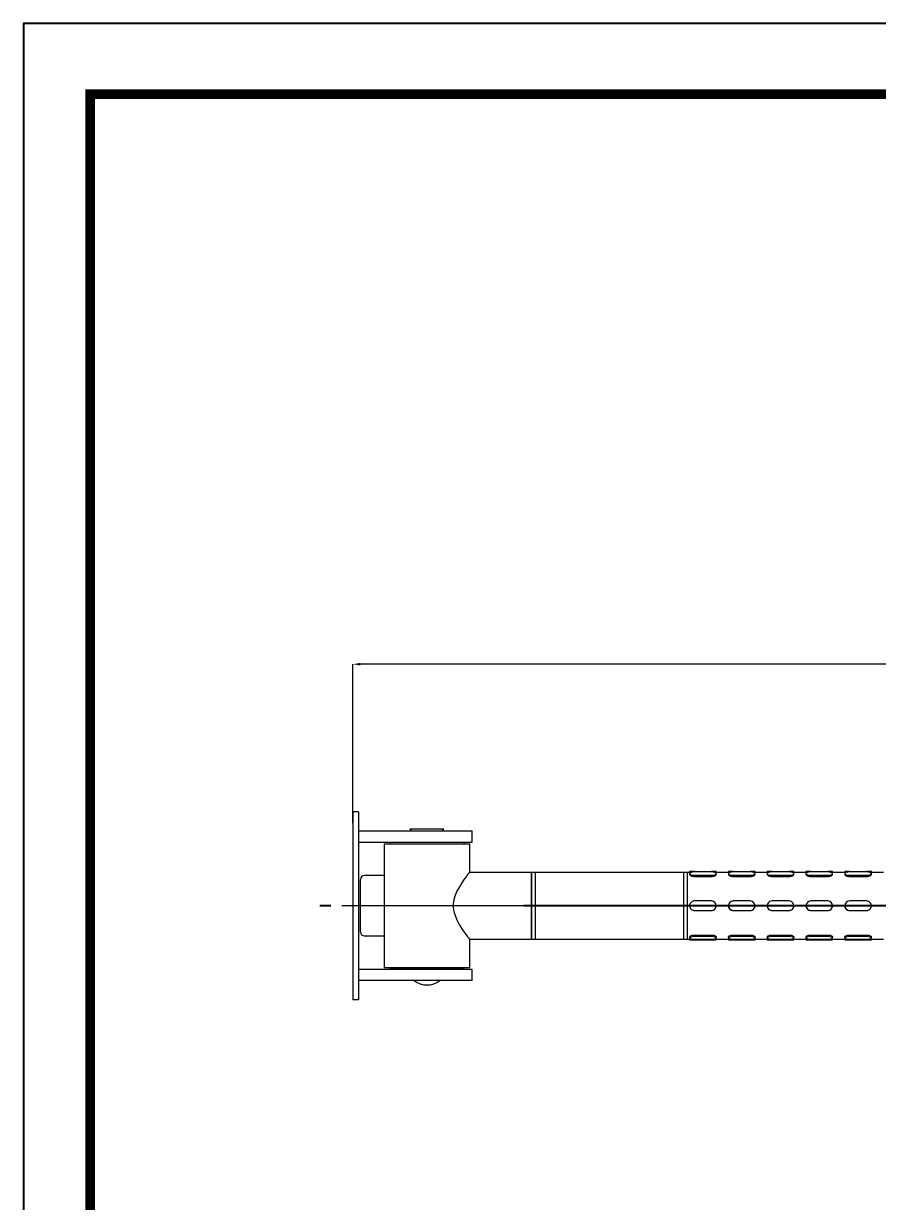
# Model space of a CAD drawing. Extents: x 0 to 2170, y 0 to 1590.
# Drawn here: x 0 to 447, y 973 to 1590 of the extents above; entities that cross this region are included whole.
import ezdxf

# ---------------------------------------------------------------- set-up
doc = ezdxf.new("R2010")
doc.units = 0
doc.header["$LTSCALE"] = 10
doc.header["$MEASUREMENT"] = 0
doc.header["$PDMODE"] = 3
doc.header["$PDSIZE"] = -10
for name, pattern in [('CENTERX2', [20.32, 12.7, -2.54, 2.54, -2.54]), ('SLD-中心线', [34.29, 30.48, -1.27, 1.27, -1.27]), ('SLD-实线', [0])]:
    doc.linetypes.add(name, pattern=pattern)
doc.layers.get('0').update_dxf_attribs({"linetype": 'CONTINUOUS'})
doc.layers.get('DEFPOINTS').update_dxf_attribs({"linetype": 'CONTINUOUS'})
doc.layers.add('中心线层', color=1, linetype='CENTERX2', lineweight=25)
doc.styles.add('Daelim Dimension', font='')
doc.styles.get('Daelim Dimension').set_extended_font_data('나눔고딕')
doc.dimstyles.new('DEFAULT', dxfattribs={"dimscale": 2, "dimtxt": 2, "dimasz": 2, "dimexe": 0, "dimexo": 2, "dimgap": 1, "dimtad": 1, "dimdec": 0, "dimzin": 9, "dimdsep": 46, "dimtxsty": 'Daelim Dimension', "dimcen": 0.5, "dimclrd": 5, "dimclre": 5, "dimclrt": 256, "dimadec": 1, "dimazin": 0, "dimtfac": 1, "dimtdec": 0, "dimtix": 1, "dimtmove": 0, "dimatfit": 3, "dimfxl": 1, "dimtolj": 1, "dimtzin": 1, "dimlwd": 9, "dimlwe": 9, "dimarcsym": 0})

# ---------------------------------------------------------------- blocks, each defined once
blk = doc.blocks.new('SW_CENTERMARKSYMBOL_1')
at = {"layer": '中心线层', "color": 0}
for p, q in [((0, 1.25), (0, 5)), ((-1.25, 0), (-155.08, 0)), ((0, 0), (-0.63, 0)), ((0, 0), (0, 0.62)), ((0, 0), (0, -0.63)), ((0, 0), (0.62, 0)), ((1.25, 0), (5, 0)), ((0, -1.25), (0, -5))]:
    blk.add_line(p, q, dxfattribs=at)
blk = doc.blocks.new('*D4')
at = {"color": 5, "lineweight": 9, "transparency": 16777216}
for p, q in [((172.36, 1171.43), (172.36, 1254.66)), ((768.34, 1254.66), (176.36, 1254.66)), ((772.34, 1132.23), (772.34, 1254.66))]:
    blk.add_line(p, q, dxfattribs=at)
at = {"color": 5, "transparency": 16777216}
for points in [[(176.36, 1255.33), (176.36, 1253.99), (172.36, 1254.66)], [(768.34, 1255.33), (768.34, 1253.99), (772.34, 1254.66)]]:
    blk.add_solid(points, dxfattribs=at)
at = {"layer": 'DEFPOINTS', "color": 0, "transparency": 16777216}
for p in [(172.36, 1254.66), (172.36, 1167.43), (772.34, 1128.23)]:
    blk.add_point(p, dxfattribs=at)
at = {"color": 7, "transparency": 16777216, "insert": (481.06, 1267.55), "char_height": 20, "attachment_point": 5, "style": 'Daelim Dimension'}
blk.add_mtext('\\A1;600', dxfattribs=at)

msp = doc.modelspace()

# ---------------------------------------------------------------- linework, layer by layer
at = {"color": 7, "linetype": 'SLD-实线', "lineweight": 15}
for p, q in [((172.36, 1177.43), (172.36, 1079.02)), ((175.34, 1177.43), (172.36, 1177.43)), ((175.34, 1177.43), (175.34, 1079.02)), ((175.34, 1167.43), (211.16, 1167.43)), ((202.25, 1168.39), (202.25, 1168.22)), ((220.08, 1168.39), (202.25, 1168.39)), ((202.25, 1168.22), (203.07, 1167.43)), ((220.08, 1168.22), (202.25, 1168.22)), ((211.16, 1167.43), (234.79, 1167.43)), ((219.26, 1167.43), (220.08, 1168.22)), ((220.08, 1168.22), (220.08, 1168.39)), ((234.79, 1161.56), (234.79, 1167.43)), ((175.34, 1161.56), (211.16, 1161.56)), ((188.78, 1160.56), (188.78, 1095.89)), ((188.78, 1160.56), (211.16, 1160.56)), ((191.76, 1161.46), (191.76, 1160.56)), ((191.76, 1161.46), (211.16, 1161.46)), ((207.18, 1161.56), (207.18, 1161.46)), ((211.16, 1161.56), (234.79, 1161.56)), ((211.16, 1161.46), (230.57, 1161.46)), ((211.16, 1160.56), (233.55, 1160.56)), ((215.14, 1161.46), (215.14, 1161.56)), ((230.57, 1160.56), (230.57, 1161.46)), ((233.55, 1145.88), (233.55, 1160.56)), ((176.34, 1114.44), (176.34, 1142.01)), ((188.78, 1144), (178.33, 1144)), ((265.89, 1145.64), (233.36, 1145.64)), ((267.88, 1145.64), (265.89, 1145.64)), ((265.89, 1145.64), (265.89, 1128.23)), ((265.89, 1110.81), (265.89, 1145.64)), ((345.49, 1145.64), (267.88, 1145.64)), ((267.88, 1145.64), (267.88, 1110.81)), ((347.48, 1145.64), (345.49, 1145.64)), ((345.49, 1145.64), (345.49, 1110.81)), ((348.7, 1145.64), (347.48, 1145.64)), ((347.48, 1110.81), (347.48, 1145.64)), ((347.48, 1110.81), (347.48, 1145.64)), ((348.67, 1146.14), (348.67, 1145.64)), ((348.67, 1145.06), (348.67, 1144.59)), ((351.16, 1146.14), (360.11, 1146.14)), ((360.11, 1145.91), (351.16, 1145.91)), ((351.16, 1144.21), (360.11, 1144.21)), ((351.16, 1143.57), (360.11, 1143.57)), ((369, 1145.64), (362.57, 1145.64)), ((362.6, 1145.64), (362.6, 1146.14)), ((362.6, 1144.59), (362.6, 1145.06)), ((368.97, 1146.14), (368.97, 1145.64)), ((368.97, 1145.06), (368.97, 1144.59)), ((371.46, 1146.14), (380.41, 1146.14)), ((380.41, 1145.91), (371.46, 1145.91)), ((371.46, 1144.21), (380.41, 1144.21)), ((371.46, 1143.57), (380.41, 1143.57)), ((389.3, 1145.64), (382.87, 1145.64)), ((382.9, 1145.64), (382.9, 1146.14)), ((382.9, 1144.59), (382.9, 1145.06)), ((389.27, 1146.14), (389.27, 1145.64)), ((389.27, 1145.06), (389.27, 1144.59)), ((391.76, 1146.14), (400.71, 1146.14)), ((400.71, 1145.91), (391.76, 1145.91)), ((391.76, 1144.21), (400.71, 1144.21)), ((391.76, 1143.57), (400.71, 1143.57)), ((409.6, 1145.64), (403.17, 1145.64)), ((403.2, 1145.64), (403.2, 1146.14)), ((403.2, 1144.59), (403.2, 1145.06)), ((409.57, 1146.14), (409.57, 1145.64)), ((409.57, 1145.06), (409.57, 1144.59)), ((412.05, 1146.14), (421.01, 1146.14)), ((421.01, 1145.91), (412.05, 1145.91)), ((412.05, 1144.21), (421.01, 1144.21)), ((412.05, 1143.57), (421.01, 1143.57)), ((429.89, 1145.64), (423.46, 1145.64)), ((423.5, 1145.64), (423.5, 1146.14)), ((423.5, 1144.59), (423.5, 1145.06)), ((429.86, 1146.14), (429.86, 1145.64)), ((429.86, 1145.06), (429.86, 1144.59)), ((432.35, 1146.14), (441.31, 1146.14)), ((441.31, 1145.91), (432.35, 1145.91)), ((432.35, 1144.21), (441.31, 1144.21)), ((432.35, 1143.57), (441.31, 1143.57)), ((450.19, 1145.64), (443.76, 1145.64)), ((443.79, 1145.64), (443.79, 1146.14)), ((443.79, 1144.59), (443.79, 1145.06)), ((360.11, 1130.72), (351.16, 1130.72)), ((380.41, 1130.72), (371.46, 1130.72)), ((400.71, 1130.72), (391.76, 1130.72)), ((421.01, 1130.72), (412.05, 1130.72)), ((441.31, 1130.72), (432.35, 1130.72)), ((265.89, 1128.23), (265.89, 1110.81)), ((348.67, 1128.23), (348.67, 1128.23)), ((351.16, 1125.75), (360.11, 1125.75)), ((351.16, 1125.75), (360.11, 1125.75)), ((362.6, 1128.23), (362.6, 1128.23)), ((368.97, 1128.23), (368.97, 1128.23)), ((371.46, 1125.75), (380.41, 1125.75)), ((371.46, 1125.75), (380.41, 1125.75)), ((382.9, 1128.23), (382.9, 1128.23)), ((389.27, 1128.23), (389.27, 1128.23)), ((391.76, 1125.75), (400.71, 1125.75)), ((391.76, 1125.75), (400.71, 1125.75)), ((403.2, 1128.23), (403.2, 1128.23)), ((409.57, 1128.23), (409.57, 1128.23)), ((412.05, 1125.75), (421.01, 1125.75)), ((412.05, 1125.75), (421.01, 1125.75)), ((423.5, 1128.23), (423.5, 1128.23)), ((429.86, 1128.23), (429.86, 1128.23)), ((432.35, 1125.75), (441.31, 1125.75)), ((432.35, 1125.75), (441.31, 1125.75)), ((443.79, 1128.23), (443.79, 1128.23)), ((178.33, 1112.45), (188.78, 1112.45)), ((233.36, 1110.81), (265.89, 1110.81)), ((233.55, 1095.89), (233.55, 1110.56)), ((265.89, 1110.81), (267.88, 1110.81)), ((267.88, 1110.81), (345.49, 1110.81)), ((345.49, 1110.81), (347.48, 1110.81)), ((347.48, 1110.81), (348.67, 1110.81)), ((348.67, 1111.87), (348.67, 1111.4)), ((348.67, 1110.82), (348.67, 1110.32)), ((351.16, 1112.89), (360.11, 1112.89)), ((351.16, 1112.25), (360.11, 1112.25)), ((360.11, 1110.55), (351.16, 1110.55)), ((351.16, 1110.32), (360.11, 1110.32)), ((360.11, 1110.31), (351.16, 1110.31)), ((362.6, 1111.4), (362.6, 1111.87)), ((362.6, 1110.32), (362.6, 1110.82)), ((362.6, 1110.81), (368.97, 1110.81)), ((368.97, 1111.87), (368.97, 1111.4)), ((368.97, 1110.82), (368.97, 1110.32)), ((371.46, 1112.89), (380.41, 1112.89)), ((371.46, 1112.25), (380.41, 1112.25)), ((380.41, 1110.55), (371.46, 1110.55)), ((371.46, 1110.32), (380.41, 1110.32)), ((380.41, 1110.31), (371.46, 1110.31)), ((382.9, 1111.4), (382.9, 1111.87)), ((382.9, 1110.32), (382.9, 1110.82)), ((382.9, 1110.81), (389.27, 1110.81)), ((389.27, 1111.87), (389.27, 1111.4)), ((389.27, 1110.82), (389.27, 1110.32)), ((391.76, 1112.89), (400.71, 1112.89)), ((391.76, 1112.25), (400.71, 1112.25)), ((400.71, 1110.55), (391.76, 1110.55)), ((391.76, 1110.32), (400.71, 1110.32)), ((400.71, 1110.31), (391.76, 1110.31)), ((403.2, 1111.4), (403.2, 1111.87)), ((403.2, 1110.32), (403.2, 1110.82)), ((403.2, 1110.81), (409.57, 1110.81)), ((409.57, 1111.87), (409.57, 1111.4)), ((409.57, 1110.82), (409.57, 1110.32)), ((412.05, 1112.89), (421.01, 1112.89)), ((412.05, 1112.25), (421.01, 1112.25)), ((421.01, 1110.55), (412.05, 1110.55)), ((412.05, 1110.32), (421.01, 1110.32)), ((421.01, 1110.31), (412.05, 1110.31)), ((423.5, 1111.4), (423.5, 1111.87)), ((423.5, 1110.32), (423.5, 1110.82)), ((423.5, 1110.81), (429.86, 1110.81)), ((429.86, 1111.87), (429.86, 1111.4)), ((429.86, 1110.82), (429.86, 1110.32)), ((432.35, 1112.89), (441.31, 1112.89)), ((432.35, 1112.25), (441.31, 1112.25)), ((441.31, 1110.55), (432.35, 1110.55)), ((432.35, 1110.32), (441.31, 1110.32)), ((441.31, 1110.31), (432.35, 1110.31)), ((443.79, 1111.4), (443.79, 1111.87)), ((443.79, 1110.32), (443.79, 1110.82)), ((443.79, 1110.81), (450.16, 1110.81)), ((211.16, 1094.89), (175.34, 1094.89)), ((188.78, 1095.89), (211.16, 1095.89)), ((191.76, 1095.89), (191.76, 1094.99)), ((230.57, 1094.99), (191.76, 1094.99)), ((207.18, 1094.99), (207.18, 1094.89)), ((211.16, 1095.89), (233.55, 1095.89)), ((234.79, 1094.89), (211.16, 1094.89)), ((215.14, 1094.89), (215.14, 1094.99)), ((230.57, 1094.99), (230.57, 1095.89)), ((234.79, 1089.02), (234.79, 1094.89)), ((211.16, 1089.02), (175.34, 1089.02)), ((234.79, 1089.02), (211.16, 1089.02)), ((175.34, 1079.02), (172.36, 1079.02))]:
    msp.add_line(p, q, dxfattribs=at)
at = {"ltscale": 0.5}
msp.add_lwpolyline([(0, 0), (2170, 0), (2170, 1590), (0, 1590)], close=True, dxfattribs=at)
at = {"color": 5, "linetype": 'ByBlock', "lineweight": 200, "const_width": 5}
msp.add_lwpolyline([(34.89, 68.08), (2134.89, 68.08), (2134.89, 1553.08), (34.89, 1553.08)], close=True, dxfattribs=at)
at = {"color": 7, "linetype": 'SLD-实线', "lineweight": 15, "flags": 128}
for points in [[(233.54, 1145.88), (233.42, 1145.72), (233.06, 1145.25), (232.47, 1144.5), (231.67, 1143.44), (230.71, 1142.1), (229.45, 1140.27), (228.12, 1138.13), (226.87, 1135.81), (225.78, 1133.17), (225.26, 1131.31), (224.96, 1129.31), (224.95, 1127.32), (225.23, 1125.29), (225.87, 1123.03), (226.76, 1120.88), (228.23, 1118.13), (229.79, 1115.67), (231.23, 1113.62), (232.46, 1111.97), (233.06, 1111.19), (233.44, 1110.7), (233.55, 1110.56), (233.55, 1110.56)], [(351.16, 1145.91), (350.21, 1145.84), (349.4, 1145.66), (348.86, 1145.38), (348.67, 1145.06), (348.86, 1144.73), (349.4, 1144.46), (350.21, 1144.27), (351.16, 1144.21)], [(360.11, 1144.21), (361.07, 1144.27), (361.87, 1144.46), (362.41, 1144.73), (362.6, 1145.06), (362.41, 1145.38), (361.87, 1145.66), (361.07, 1145.84), (360.11, 1145.91)], [(371.46, 1145.91), (370.51, 1145.84), (369.7, 1145.66), (369.16, 1145.38), (368.97, 1145.06), (369.16, 1144.73), (369.7, 1144.46), (370.51, 1144.27), (371.46, 1144.21)], [(380.41, 1144.21), (381.36, 1144.27), (382.17, 1144.46), (382.71, 1144.73), (382.9, 1145.06), (382.71, 1145.38), (382.17, 1145.66), (381.36, 1145.84), (380.41, 1145.91)], [(391.76, 1145.91), (390.8, 1145.84), (390, 1145.66), (389.46, 1145.38), (389.27, 1145.06), (389.46, 1144.73), (390, 1144.46), (390.8, 1144.27), (391.76, 1144.21)], [(400.71, 1144.21), (401.66, 1144.27), (402.47, 1144.46), (403.01, 1144.73), (403.2, 1145.06), (403.01, 1145.38), (402.47, 1145.66), (401.66, 1145.84), (400.71, 1145.91)], [(412.05, 1145.91), (411.1, 1145.84), (410.29, 1145.66), (409.76, 1145.38), (409.57, 1145.06), (409.76, 1144.73), (410.29, 1144.46), (411.1, 1144.27), (412.05, 1144.21)], [(421.01, 1144.21), (421.96, 1144.27), (422.77, 1144.46), (423.31, 1144.73), (423.5, 1145.06), (423.31, 1145.38), (422.77, 1145.66), (421.96, 1145.84), (421.01, 1145.91)], [(432.35, 1145.91), (431.4, 1145.84), (430.59, 1145.66), (430.05, 1145.38), (429.86, 1145.06), (430.05, 1144.73), (430.59, 1144.46), (431.4, 1144.27), (432.35, 1144.21)], [(441.31, 1144.21), (442.26, 1144.27), (443.07, 1144.46), (443.6, 1144.73), (443.79, 1145.06), (443.6, 1145.38), (443.07, 1145.66), (442.26, 1145.84), (441.31, 1145.91)], [(351.16, 1110.55), (350.21, 1110.61), (349.4, 1110.8), (348.86, 1111.07), (348.67, 1111.4), (348.86, 1111.72), (349.4, 1112), (350.21, 1112.19), (351.16, 1112.25)], [(351.16, 1110.31), (350.21, 1110.31), (349.4, 1110.31), (348.86, 1110.32), (348.67, 1110.32), (348.86, 1110.32), (349.4, 1110.32), (350.21, 1110.32), (351.16, 1110.32)], [(360.11, 1112.25), (361.07, 1112.19), (361.87, 1112), (362.41, 1111.72), (362.6, 1111.4), (362.41, 1111.07), (361.87, 1110.8), (361.07, 1110.61), (360.11, 1110.55)], [(360.11, 1110.32), (361.07, 1110.32), (361.87, 1110.32), (362.41, 1110.32), (362.6, 1110.32), (362.41, 1110.32), (361.87, 1110.31), (361.07, 1110.31), (360.11, 1110.31)], [(371.46, 1110.55), (370.51, 1110.61), (369.7, 1110.8), (369.16, 1111.07), (368.97, 1111.4), (369.16, 1111.72), (369.7, 1112), (370.51, 1112.19), (371.46, 1112.25)], [(371.46, 1110.31), (370.51, 1110.31), (369.7, 1110.31), (369.16, 1110.32), (368.97, 1110.32), (369.16, 1110.32), (369.7, 1110.32), (370.51, 1110.32), (371.46, 1110.32)], [(380.41, 1112.25), (381.36, 1112.19), (382.17, 1112), (382.71, 1111.72), (382.9, 1111.4), (382.71, 1111.07), (382.17, 1110.8), (381.36, 1110.61), (380.41, 1110.55)], [(380.41, 1110.32), (381.36, 1110.32), (382.17, 1110.32), (382.71, 1110.32), (382.9, 1110.32), (382.71, 1110.32), (382.17, 1110.31), (381.36, 1110.31), (380.41, 1110.31)], [(391.76, 1110.55), (390.8, 1110.61), (390, 1110.8), (389.46, 1111.07), (389.27, 1111.4), (389.46, 1111.72), (390, 1112), (390.8, 1112.19), (391.76, 1112.25)], [(391.76, 1110.31), (390.8, 1110.31), (390, 1110.31), (389.46, 1110.32), (389.27, 1110.32), (389.46, 1110.32), (390, 1110.32), (390.8, 1110.32), (391.76, 1110.32)], [(400.71, 1112.25), (401.66, 1112.19), (402.47, 1112), (403.01, 1111.72), (403.2, 1111.4), (403.01, 1111.07), (402.47, 1110.8), (401.66, 1110.61), (400.71, 1110.55)], [(400.71, 1110.32), (401.66, 1110.32), (402.47, 1110.32), (403.01, 1110.32), (403.2, 1110.32), (403.01, 1110.32), (402.47, 1110.31), (401.66, 1110.31), (400.71, 1110.31)], [(412.05, 1110.55), (411.1, 1110.61), (410.29, 1110.8), (409.76, 1111.07), (409.57, 1111.4), (409.76, 1111.72), (410.29, 1112), (411.1, 1112.19), (412.05, 1112.25)], [(412.05, 1110.31), (411.1, 1110.31), (410.29, 1110.31), (409.76, 1110.32), (409.57, 1110.32), (409.76, 1110.32), (410.29, 1110.32), (411.1, 1110.32), (412.05, 1110.32)], [(421.01, 1112.25), (421.96, 1112.19), (422.77, 1112), (423.31, 1111.72), (423.5, 1111.4), (423.31, 1111.07), (422.77, 1110.8), (421.96, 1110.61), (421.01, 1110.55)], [(421.01, 1110.32), (421.96, 1110.32), (422.77, 1110.32), (423.31, 1110.32), (423.5, 1110.32), (423.31, 1110.32), (422.77, 1110.31), (421.96, 1110.31), (421.01, 1110.31)], [(432.35, 1110.55), (431.4, 1110.61), (430.59, 1110.8), (430.05, 1111.07), (429.86, 1111.4), (430.05, 1111.72), (430.59, 1112), (431.4, 1112.19), (432.35, 1112.25)], [(432.35, 1110.31), (431.4, 1110.31), (430.59, 1110.31), (430.05, 1110.32), (429.86, 1110.32), (430.05, 1110.32), (430.59, 1110.32), (431.4, 1110.32), (432.35, 1110.32)], [(441.31, 1112.25), (442.26, 1112.19), (443.07, 1112), (443.6, 1111.72), (443.79, 1111.4), (443.6, 1111.07), (443.07, 1110.8), (442.26, 1110.61), (441.31, 1110.55)], [(441.31, 1110.32), (442.26, 1110.32), (443.07, 1110.32), (443.6, 1110.32), (443.79, 1110.32), (443.6, 1110.32), (443.07, 1110.31), (442.26, 1110.31), (441.31, 1110.31)]]:
    msp.add_lwpolyline(points, dxfattribs=at)
at = {"color": 7, "linetype": 'SLD-实线', "lineweight": 15}
for centre, radius, start, end in [((178.33, 1142.01), 1.99, 90, 180), ((350.54, -78.95), 1225.09, 89.9709, 90.08724), ((360.74, -79.02), 1225.16, 89.91276, 90.02909), ((370.84, -78.97), 1225.11, 89.9709, 90.08724), ((381.03, -78.97), 1225.11, 89.91276, 90.0291), ((391.13, -79.03), 1225.17, 89.97091, 90.08724), ((401.33, -79.03), 1225.17, 89.91276, 90.02909), ((411.43, -78.97), 1225.11, 89.9709, 90.08724), ((421.63, -79), 1225.14, 89.91276, 90.02909), ((431.73, -79.02), 1225.16, 89.97091, 90.08724), ((441.93, -78.95), 1225.09, 89.91276, 90.0291), ((351.16, 1128.23), 2.49, 89.99973, 270.00027), ((360.11, 1128.23), 2.49, 270.00018, 89.99982), ((371.46, 1128.23), 2.49, 90.00018, 269.99982), ((380.41, 1128.23), 2.49, 270.00018, 89.99982), ((391.76, 1128.23), 2.49, 89.9995, 270.0005), ((400.71, 1128.23), 2.49, 269.9995, 90.0005), ((412.05, 1128.23), 2.49, 90.00018, 269.99982), ((421.01, 1128.23), 2.49, 270.00018, 89.99982), ((432.35, 1128.23), 2.49, 90.00018, 269.99982), ((441.31, 1128.23), 2.49, 269.99973, 90.00027), ((178.33, 1114.44), 1.99, 180, 270), ((211.16, 1097.89), 11.15, 232.63395, 307.36605)]:
    msp.add_arc(centre, radius, start, end, dxfattribs=at)
for points, knots in [([(348.7, 1145.63), (348.69, 1145.63), (348.66, 1145.64), (348.83, 1145.61), (349.11, 1145.58), (349.22, 1145.57)], [0, 0, 0, 0, 0.16365, 0.669949, 1, 1, 1, 1]), ([(348.7, 1144.59), (348.69, 1144.56), (348.66, 1144.44), (348.88, 1144.19), (349.36, 1143.9), (350.05, 1143.67), (350.69, 1143.58), (351.06, 1143.58), (351.16, 1143.57)], [0, 0, 0, 0, 0.070498, 0.282952, 0.496156, 0.711255, 0.926475, 1, 1, 1, 1]), ([(360.11, 1143.57), (360.39, 1143.59), (360.95, 1143.61), (361.69, 1143.81), (362.25, 1144.08), (362.57, 1144.36), (362.57, 1144.52), (362.57, 1144.59)], [0, 0, 0, 0, 0.213243, 0.426445, 0.641012, 0.856495, 1, 1, 1, 1]), ([(362.04, 1145.57), (362.1, 1145.58), (362.36, 1145.6), (362.57, 1145.63), (362.57, 1145.63), (362.57, 1145.63)], [0, 0, 0, 0, 0.159899, 0.668017, 1, 1, 1, 1]), ([(369, 1145.63), (368.99, 1145.63), (368.96, 1145.64), (369.13, 1145.61), (369.41, 1145.58), (369.52, 1145.57)], [0, 0, 0, 0, 0.16365, 0.669947, 1, 1, 1, 1]), ([(369, 1144.59), (368.99, 1144.56), (368.96, 1144.44), (369.18, 1144.19), (369.65, 1143.9), (370.35, 1143.67), (370.99, 1143.58), (371.36, 1143.58), (371.46, 1143.57)], [0, 0, 0, 0, 0.070498, 0.28295, 0.496155, 0.711254, 0.926475, 1, 1, 1, 1]), ([(380.41, 1143.57), (380.69, 1143.59), (381.25, 1143.61), (381.99, 1143.81), (382.55, 1144.08), (382.87, 1144.36), (382.87, 1144.52), (382.87, 1144.59)], [0, 0, 0, 0, 0.21325, 0.426444, 0.64101, 0.856496, 1, 1, 1, 1]), ([(382.34, 1145.57), (382.4, 1145.58), (382.65, 1145.6), (382.86, 1145.63), (382.87, 1145.63), (382.87, 1145.63)], [0, 0, 0, 0, 0.159898, 0.66802, 1, 1, 1, 1]), ([(389.3, 1145.63), (389.29, 1145.63), (389.26, 1145.64), (389.43, 1145.61), (389.71, 1145.58), (389.82, 1145.57)], [0, 0, 0, 0, 0.1636513, 0.6699558, 1, 1, 1, 1]), ([(389.3, 1144.59), (389.29, 1144.56), (389.26, 1144.44), (389.48, 1144.19), (389.95, 1143.9), (390.65, 1143.67), (391.29, 1143.58), (391.66, 1143.58), (391.76, 1143.57)], [0, 0, 0, 0, 0.070498, 0.282951, 0.496155, 0.711248, 0.926475, 1, 1, 1, 1]), ([(400.71, 1143.57), (400.99, 1143.59), (401.54, 1143.61), (402.29, 1143.81), (402.85, 1144.08), (403.17, 1144.36), (403.17, 1144.52), (403.17, 1144.59)], [0, 0, 0, 0, 0.213249, 0.426443, 0.641014, 0.856496, 1, 1, 1, 1]), ([(402.64, 1145.57), (402.7, 1145.58), (402.95, 1145.6), (403.16, 1145.63), (403.16, 1145.63), (403.17, 1145.63)], [0, 0, 0, 0, 0.159899, 0.668017, 1, 1, 1, 1]), ([(409.6, 1145.63), (409.59, 1145.63), (409.56, 1145.64), (409.73, 1145.61), (410.01, 1145.58), (410.12, 1145.57)], [0, 0, 0, 0, 0.16365, 0.669949, 1, 1, 1, 1]), ([(409.6, 1144.59), (409.59, 1144.56), (409.55, 1144.44), (409.78, 1144.19), (410.25, 1143.9), (410.94, 1143.67), (411.58, 1143.58), (411.96, 1143.58), (412.05, 1143.57)], [0, 0, 0, 0, 0.070498, 0.282952, 0.496156, 0.711255, 0.926475, 1, 1, 1, 1]), ([(421.01, 1143.57), (421.29, 1143.59), (421.84, 1143.61), (422.59, 1143.81), (423.14, 1144.08), (423.47, 1144.36), (423.46, 1144.52), (423.46, 1144.59)], [0, 0, 0, 0, 0.21325, 0.426445, 0.641012, 0.856495, 1, 1, 1, 1]), ([(422.93, 1145.57), (423, 1145.58), (423.25, 1145.6), (423.46, 1145.63), (423.46, 1145.63), (423.46, 1145.63)], [0, 0, 0, 0, 0.159899, 0.668017, 1, 1, 1, 1]), ([(429.89, 1145.63), (429.89, 1145.63), (429.85, 1145.64), (430.03, 1145.61), (430.31, 1145.58), (430.42, 1145.57)], [0, 0, 0, 0, 0.16365, 0.669947, 1, 1, 1, 1]), ([(429.89, 1144.59), (429.89, 1144.56), (429.85, 1144.44), (430.08, 1144.19), (430.55, 1143.9), (431.24, 1143.67), (431.88, 1143.58), (432.26, 1143.58), (432.35, 1143.57)], [0, 0, 0, 0, 0.070498, 0.282951, 0.49616, 0.711254, 0.926475, 1, 1, 1, 1]), ([(441.31, 1143.57), (441.58, 1143.59), (442.14, 1143.61), (442.88, 1143.81), (443.44, 1144.08), (443.76, 1144.36), (443.76, 1144.52), (443.76, 1144.59)], [0, 0, 0, 0, 0.213249, 0.426443, 0.641014, 0.856496, 1, 1, 1, 1]), ([(443.23, 1145.57), (443.29, 1145.58), (443.55, 1145.6), (443.76, 1145.63), (443.76, 1145.63), (443.76, 1145.63)], [0, 0, 0, 0, 0.15991, 0.668021, 1, 1, 1, 1]), ([(348.7, 1128.23), (348.69, 1128.14), (348.66, 1127.77), (348.88, 1127.14), (349.36, 1126.45), (350.05, 1125.96), (350.69, 1125.76), (351.06, 1125.75), (351.16, 1125.75)], [0, 0, 0, 0, 0.070495, 0.28295, 0.496154, 0.711255, 0.926475, 1, 1, 1, 1]), ([(360.11, 1125.75), (360.39, 1125.77), (360.95, 1125.83), (361.69, 1126.25), (362.25, 1126.88), (362.57, 1127.58), (362.57, 1128.05), (362.57, 1128.24)], [0, 0, 0, 0, 0.213243, 0.426444, 0.641011, 0.856494, 1, 1, 1, 1]), ([(369, 1128.23), (368.99, 1128.14), (368.96, 1127.77), (369.18, 1127.14), (369.65, 1126.45), (370.35, 1125.96), (370.99, 1125.76), (371.36, 1125.75), (371.46, 1125.75)], [0, 0, 0, 0, 0.070496, 0.282948, 0.496153, 0.711255, 0.926475, 1, 1, 1, 1]), ([(380.41, 1125.75), (380.69, 1125.77), (381.25, 1125.83), (381.99, 1126.25), (382.55, 1126.88), (382.87, 1127.58), (382.87, 1128.05), (382.87, 1128.24)], [0, 0, 0, 0, 0.21325, 0.426444, 0.641009, 0.856495, 1, 1, 1, 1]), ([(389.3, 1128.23), (389.29, 1128.14), (389.26, 1127.77), (389.48, 1127.14), (389.95, 1126.45), (390.65, 1125.96), (391.29, 1125.76), (391.66, 1125.75), (391.76, 1125.75)], [0, 0, 0, 0, 0.070495, 0.28295, 0.496153, 0.711248, 0.926475, 1, 1, 1, 1]), ([(400.71, 1125.75), (400.99, 1125.77), (401.54, 1125.83), (402.29, 1126.25), (402.85, 1126.88), (403.17, 1127.58), (403.17, 1128.05), (403.17, 1128.24)], [0, 0, 0, 0, 0.213249, 0.426443, 0.641013, 0.856495, 1, 1, 1, 1]), ([(409.6, 1128.23), (409.59, 1128.14), (409.55, 1127.77), (409.78, 1127.14), (410.25, 1126.45), (410.94, 1125.96), (411.58, 1125.76), (411.96, 1125.75), (412.05, 1125.75)], [0, 0, 0, 0, 0.070495, 0.28295, 0.496154, 0.711255, 0.926475, 1, 1, 1, 1]), ([(421.01, 1125.75), (421.29, 1125.77), (421.84, 1125.83), (422.59, 1126.25), (423.14, 1126.88), (423.47, 1127.58), (423.46, 1128.05), (423.46, 1128.24)], [0, 0, 0, 0, 0.21325, 0.426445, 0.641011, 0.856494, 1, 1, 1, 1]), ([(429.89, 1128.23), (429.89, 1128.14), (429.85, 1127.77), (430.08, 1127.14), (430.55, 1126.45), (431.24, 1125.96), (431.88, 1125.76), (432.26, 1125.75), (432.35, 1125.75)], [0, 0, 0, 0, 0.070496, 0.282949, 0.496158, 0.711254, 0.926475, 1, 1, 1, 1]), ([(441.31, 1125.75), (441.58, 1125.77), (442.14, 1125.83), (442.88, 1126.25), (443.44, 1126.88), (443.76, 1127.58), (443.76, 1128.05), (443.76, 1128.24)], [0, 0, 0, 0, 0.213249, 0.426443, 0.641013, 0.856495, 1, 1, 1, 1]), ([(348.7, 1111.87), (348.69, 1111.9), (348.66, 1112.02), (348.88, 1112.27), (349.36, 1112.56), (350.05, 1112.79), (350.69, 1112.88), (351.06, 1112.88), (351.16, 1112.89)], [0, 0, 0, 0, 0.070492, 0.282949, 0.496152, 0.711254, 0.926475, 1, 1, 1, 1]), ([(348.7, 1110.82), (348.69, 1110.82), (348.66, 1110.81), (348.84, 1110.84), (349.12, 1110.87), (349.23, 1110.88)], [0, 0, 0, 0, 0.171709, 0.669947, 1, 1, 1, 1]), ([(360.11, 1112.89), (360.39, 1112.87), (360.95, 1112.85), (361.69, 1112.65), (362.25, 1112.38), (362.57, 1112.09), (362.57, 1111.93), (362.57, 1111.87)], [0, 0, 0, 0, 0.213244, 0.426443, 0.641011, 0.856498, 1, 1, 1, 1]), ([(362.03, 1110.88), (362.1, 1110.88), (362.35, 1110.85), (362.57, 1110.82), (362.57, 1110.82), (362.57, 1110.82)], [0, 0, 0, 0, 0.162468, 0.662662, 1, 1, 1, 1]), ([(369, 1111.87), (368.99, 1111.9), (368.96, 1112.02), (369.18, 1112.27), (369.65, 1112.56), (370.35, 1112.79), (370.99, 1112.88), (371.36, 1112.88), (371.46, 1112.89)], [0, 0, 0, 0, 0.070492, 0.282947, 0.496151, 0.711253, 0.926475, 1, 1, 1, 1]), ([(369, 1110.82), (368.99, 1110.82), (368.96, 1110.81), (369.13, 1110.84), (369.41, 1110.87), (369.53, 1110.88)], [0, 0, 0, 0, 0.171709, 0.6699451, 1, 1, 1, 1]), ([(380.41, 1112.89), (380.69, 1112.87), (381.25, 1112.85), (381.99, 1112.65), (382.55, 1112.38), (382.87, 1112.09), (382.87, 1111.93), (382.87, 1111.87)], [0, 0, 0, 0, 0.21325, 0.426442, 0.64101, 0.856498, 1, 1, 1, 1]), ([(382.33, 1110.88), (382.4, 1110.88), (382.65, 1110.85), (382.86, 1110.82), (382.87, 1110.82), (382.87, 1110.82)], [0, 0, 0, 0, 0.162467, 0.662665, 1, 1, 1, 1]), ([(389.3, 1111.87), (389.29, 1111.9), (389.26, 1112.02), (389.48, 1112.27), (389.95, 1112.56), (390.65, 1112.79), (391.29, 1112.88), (391.66, 1112.88), (391.76, 1112.89)], [0, 0, 0, 0, 0.070492, 0.282948, 0.496151, 0.711247, 0.926475, 1, 1, 1, 1]), ([(389.3, 1110.82), (389.29, 1110.82), (389.26, 1110.81), (389.43, 1110.84), (389.71, 1110.87), (389.82, 1110.88)], [0, 0, 0, 0, 0.171708, 0.669947, 1, 1, 1, 1]), ([(400.71, 1112.89), (400.99, 1112.87), (401.54, 1112.85), (402.29, 1112.65), (402.85, 1112.38), (403.17, 1112.09), (403.17, 1111.93), (403.17, 1111.87)], [0, 0, 0, 0, 0.21325, 0.426441, 0.641013, 0.856498, 1, 1, 1, 1]), ([(402.63, 1110.88), (402.69, 1110.88), (402.95, 1110.85), (403.16, 1110.82), (403.17, 1110.82), (403.17, 1110.82)], [0, 0, 0, 0, 0.162468, 0.662662, 1, 1, 1, 1]), ([(409.6, 1111.87), (409.59, 1111.9), (409.55, 1112.02), (409.78, 1112.27), (410.25, 1112.56), (410.94, 1112.79), (411.58, 1112.88), (411.96, 1112.88), (412.05, 1112.89)], [0, 0, 0, 0, 0.070492, 0.282949, 0.496152, 0.711254, 0.926475, 1, 1, 1, 1]), ([(409.6, 1110.82), (409.59, 1110.82), (409.55, 1110.81), (409.73, 1110.84), (410.01, 1110.87), (410.12, 1110.88)], [0, 0, 0, 0, 0.171709, 0.669947, 1, 1, 1, 1]), ([(421.01, 1112.89), (421.29, 1112.87), (421.84, 1112.85), (422.59, 1112.65), (423.14, 1112.38), (423.47, 1112.09), (423.46, 1111.93), (423.46, 1111.87)], [0, 0, 0, 0, 0.213251, 0.426443, 0.641012, 0.856498, 1, 1, 1, 1]), ([(422.93, 1110.88), (422.99, 1110.88), (423.25, 1110.85), (423.46, 1110.82), (423.46, 1110.82), (423.47, 1110.82)], [0, 0, 0, 0, 0.162468, 0.662662, 1, 1, 1, 1]), ([(429.89, 1111.87), (429.89, 1111.9), (429.85, 1112.02), (430.08, 1112.27), (430.55, 1112.56), (431.24, 1112.79), (431.88, 1112.88), (432.26, 1112.88), (432.35, 1112.89)], [0, 0, 0, 0, 0.070492, 0.282948, 0.496156, 0.711253, 0.926474, 1, 1, 1, 1]), ([(429.9, 1110.82), (429.89, 1110.82), (429.85, 1110.81), (430.03, 1110.84), (430.31, 1110.87), (430.42, 1110.88)], [0, 0, 0, 0, 0.171707, 0.669938, 1, 1, 1, 1]), ([(441.31, 1112.89), (441.58, 1112.87), (442.14, 1112.85), (442.88, 1112.65), (443.44, 1112.38), (443.76, 1112.09), (443.76, 1111.93), (443.76, 1111.87)], [0, 0, 0, 0, 0.21325, 0.426441, 0.641013, 0.856498, 1, 1, 1, 1]), ([(443.23, 1110.88), (443.29, 1110.88), (443.55, 1110.85), (443.76, 1110.82), (443.76, 1110.82), (443.76, 1110.82)], [0, 0, 0, 0, 0.162468, 0.662662, 1, 1, 1, 1])]:
    msp.add_open_spline(points, degree=3, knots=knots, dxfattribs=at)
at = {"layer": '中心线层', "linetype": 'SLD-中心线', "lineweight": 0}
msp.add_line((803.62, 1128.23), (166.55, 1128.23), dxfattribs=at)

# ---------------------------------------------------------------- block references
at = {"layer": '中心线层', "xscale": 3.980000000000018, "yscale": 3.980000000000018, "zscale": 3.980000000000018}
msp.add_blockref('SW_CENTERMARKSYMBOL_1', (772.34, 1128.23), dxfattribs=at)

# ---------------------------------------------------------------- dimensions: what is measured, and where the dimension line sits
dim = msp.add_linear_dim(base=(172.36, 1254.66), p1=(772.34, 1128.23), p2=(172.36, 1167.43), dimstyle='DEFAULT', override={"dimtxt": 10, "dimclrd": 5, "dimclre": 5, "dimclrt": 7, "dimtfill": 0})
dim.commit()
dim.dimension.update_dxf_attribs({"geometry": '*D4', "text_midpoint": (481.06, 1254.66), "dimtype": 128})

doc.saveas('drawing.dxf')
